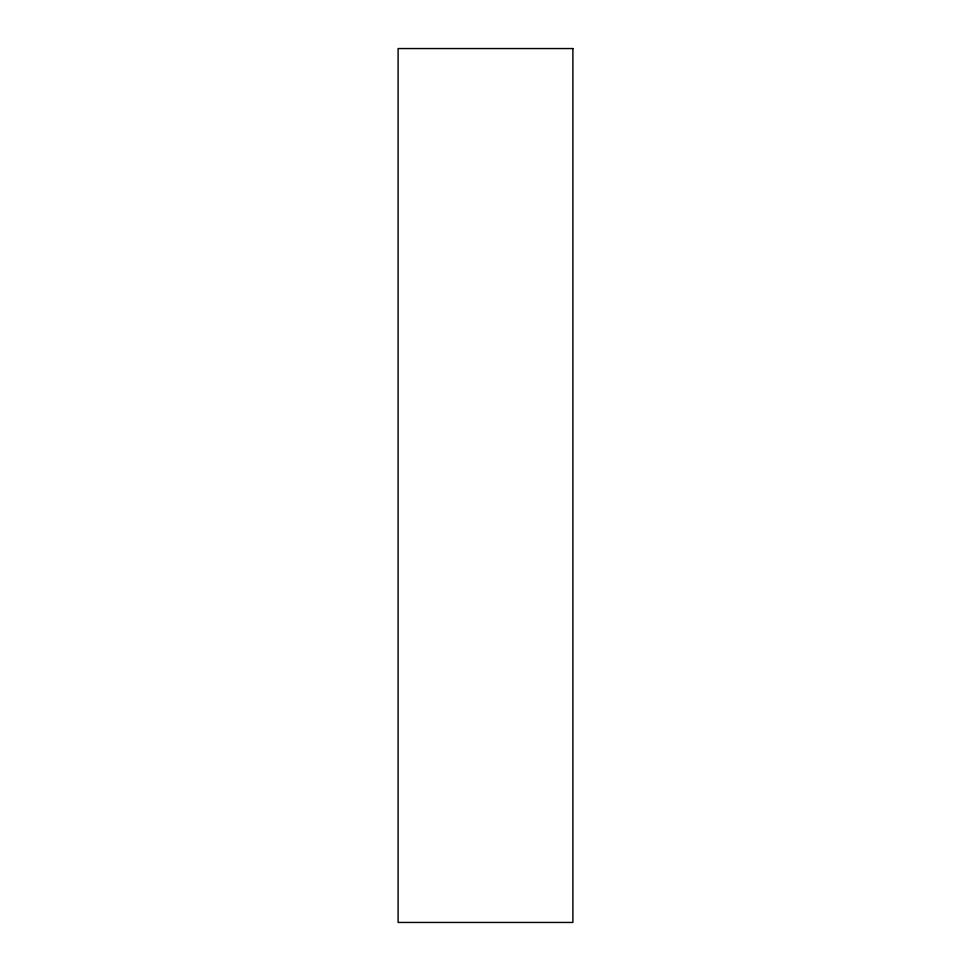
<?xml version="1.0" encoding="UTF-8"?>
<svg xmlns="http://www.w3.org/2000/svg" width="971" height="971" viewBox="0 0 971 971"><rect width="100%" height="100%" fill="white"/><g stroke="black" fill="none" stroke-linecap="round" stroke-linejoin="round"><path stroke-width="1.46" d="M572.89 48.55L398.11 48.55L398.11 922.45L572.89 922.45L572.89 48.55"/></g></svg>
